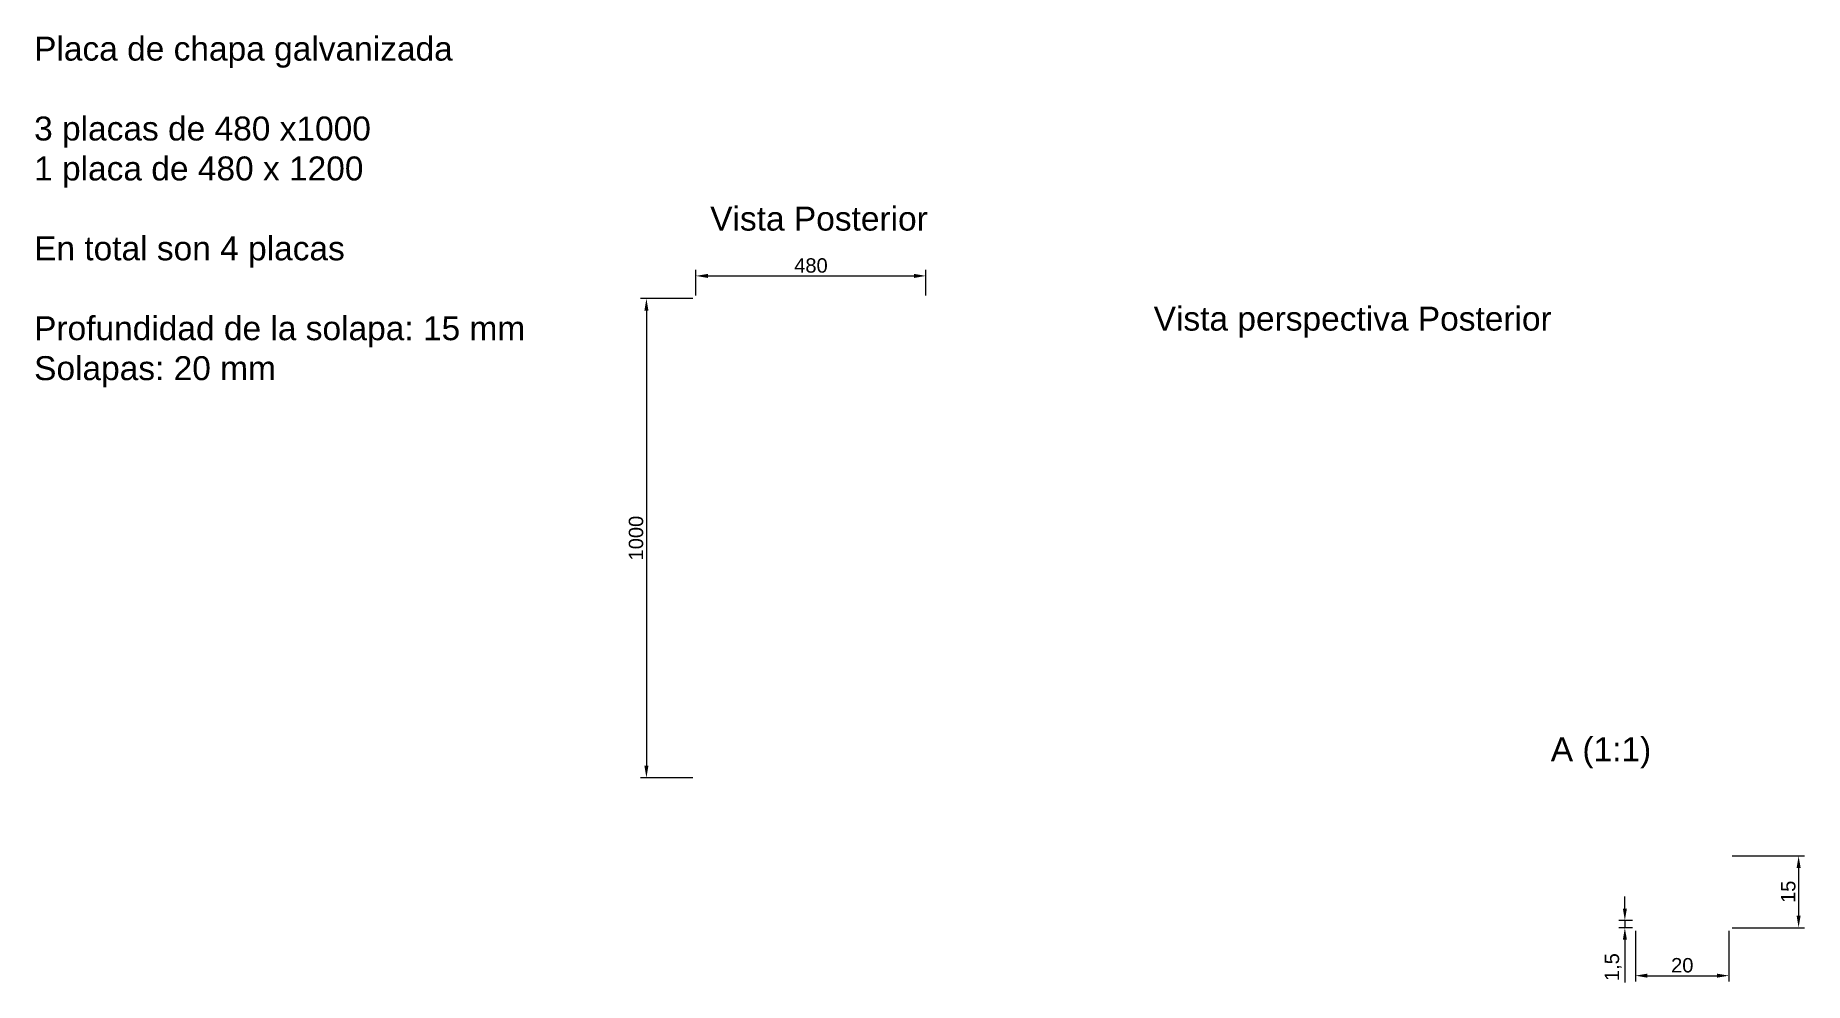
# Paper-space layout 'Layout1' of a CAD drawing. Header units: millimetres. Extents: x 19 to 388, y 73 to 270.
import ezdxf

# ---------------------------------------------------------------- set-up
doc = ezdxf.new("R2010")
doc.units = ezdxf.units.MM
doc.layers.add('MD_Annotation', color=7, linetype='Continuous', lineweight=25)
doc.styles.get("Standard").update_dxf_attribs({"font": 'arial.ttf'})
doc.dimstyles.new('ISO-25', dxfattribs={"dimtxt": 2.5, "dimasz": 2.5, "dimexe": 1.25, "dimexo": 0.625, "dimtad": 1, "dimtxsty": 'Standard', "dimcen": 2.5, "dimadec": 0, "dimazin": 0, "dimtfac": 1, "dimtmove": 0, "dimatfit": 3, "dimfxl": 1, "dimarcsym": 0})

# ---------------------------------------------------------------- blocks, each defined once
blk = doc.blocks.new('*D12')
at = {"color": 0, "lineweight": -2, "transparency": 16777216}
for p, q in [((156.41, 215.98), (156.41, 221.33)), ((158.91, 220.08), (201.91, 220.08)), ((204.41, 215.98), (204.41, 221.33))]:
    blk.add_line(p, q, dxfattribs=at)
at = {"color": 0, "transparency": 16777216}
for points in [[(158.91, 220.5), (158.91, 219.66), (156.41, 220.08)], [(201.91, 220.5), (201.91, 219.66), (204.41, 220.08)]]:
    blk.add_solid(points, dxfattribs=at)
at = {"layer": 'Defpoints', "color": 0, "transparency": 16777216}
for p in [(204.41, 220.08), (156.41, 215.36), (204.41, 215.36)]:
    blk.add_point(p, dxfattribs=at)
at = {"color": 0, "transparency": 16777216, "insert": (180.41, 222.24), "char_height": 3, "attachment_point": 5}
blk.add_mtext('480', dxfattribs=at)
blk = doc.blocks.new('*D13')
at = {"color": 0, "lineweight": -2, "transparency": 16777216}
for p, q in [((155.79, 215.36), (144.82, 215.36)), ((146.07, 212.86), (146.07, 117.86)), ((155.79, 115.36), (144.82, 115.36))]:
    blk.add_line(p, q, dxfattribs=at)
at = {"color": 0, "transparency": 16777216}
for points in [[(145.65, 212.86), (146.49, 212.86), (146.07, 215.36)], [(145.65, 117.86), (146.49, 117.86), (146.07, 115.36)]]:
    blk.add_solid(points, dxfattribs=at)
at = {"layer": 'Defpoints', "color": 0, "transparency": 16777216}
for p in [(156.41, 215.36), (146.07, 115.36), (156.41, 115.36)]:
    blk.add_point(p, dxfattribs=at)
at = {"color": 0, "transparency": 16777216, "insert": (143.91, 165.36), "char_height": 3, "attachment_point": 5, "rotation": 90}
blk.add_mtext('1000', dxfattribs=at)
blk = doc.blocks.new('*D14')
at = {"color": 0, "lineweight": -2, "transparency": 16777216}
for p, q in [((372.63, 99.05), (387.78, 99.05)), ((386.53, 96.55), (386.53, 86.55)), ((372.63, 84.05), (387.78, 84.05))]:
    blk.add_line(p, q, dxfattribs=at)
at = {"color": 0, "transparency": 16777216}
for points in [[(386.12, 96.55), (386.95, 96.55), (386.53, 99.05)], [(386.12, 86.55), (386.95, 86.55), (386.53, 84.05)]]:
    blk.add_solid(points, dxfattribs=at)
at = {"layer": 'Defpoints', "color": 0, "transparency": 16777216}
for p in [(372, 99.05), (372, 84.05), (386.53, 84.05)]:
    blk.add_point(p, dxfattribs=at)
at = {"color": 0, "transparency": 16777216, "insert": (384.38, 91.55), "char_height": 3, "attachment_point": 5, "rotation": 90}
blk.add_mtext('15', dxfattribs=at)
blk = doc.blocks.new('*D15')
at = {"color": 0, "lineweight": -2, "transparency": 16777216}
for p, q in [((350.27, 88.05), (350.27, 90.55)), ((351.87, 85.55), (349.02, 85.55)), ((350.27, 85.55), (350.27, 84.05)), ((351.87, 84.05), (349.02, 84.05)), ((350.27, 81.55), (350.27, 72.6))]:
    blk.add_line(p, q, dxfattribs=at)
at = {"color": 0, "transparency": 16777216}
for points in [[(349.85, 88.05), (350.69, 88.05), (350.27, 85.55)], [(349.85, 81.55), (350.69, 81.55), (350.27, 84.05)]]:
    blk.add_solid(points, dxfattribs=at)
at = {"layer": 'Defpoints', "color": 0, "transparency": 16777216}
for p in [(352.49, 85.55), (350.27, 84.05), (352.49, 84.05)]:
    blk.add_point(p, dxfattribs=at)
at = {"color": 0, "transparency": 16777216, "insert": (347.84, 75.83), "char_height": 3, "attachment_point": 5, "rotation": 90}
blk.add_mtext('1,5', dxfattribs=at)
blk = doc.blocks.new('*D16')
at = {"color": 0, "lineweight": -2, "transparency": 16777216}
for p, q in [((352.49, 83.43), (352.49, 72.8)), ((372, 83.43), (372, 72.8)), ((354.99, 74.05), (369.5, 74.05))]:
    blk.add_line(p, q, dxfattribs=at)
at = {"color": 0, "transparency": 16777216}
for points in [[(354.99, 74.47), (354.99, 73.63), (352.49, 74.05)], [(369.5, 74.47), (369.5, 73.63), (372, 74.05)]]:
    blk.add_solid(points, dxfattribs=at)
at = {"layer": 'Defpoints', "color": 0, "transparency": 16777216}
for p in [(352.49, 84.05), (372, 84.05), (372, 74.05)]:
    blk.add_point(p, dxfattribs=at)
at = {"color": 0, "transparency": 16777216, "insert": (362.25, 76.21), "char_height": 3, "attachment_point": 5}
blk.add_mtext('20', dxfattribs=at)

psp = doc.layouts.get("Layout1")

# ---------------------------------------------------------------- texts
at = {"char_height": 5, "attachment_point": 1}
for s, width, insert in [('Placa de chapa galvanizada\\P\\P3 placas de 480 x1000\\P1 placa de 480 x 1200\\P\\PEn total son 4 placas\\P\\PProfundidad de la solapa: 15 mm\\PSolapas: 20 mm', 138.191005, (18.2831, 270.0088)), ('Vista Posterior', 93.019723, (159.3823, 234.5383)), ('Vista perspectiva Posterior', 93.019723, (251.9341, 213.668))]:
    psp.add_mtext_dynamic_manual_height_columns(s, width=width, gutter_width=12.5, heights=[0], dxfattribs=dict(at, insert=insert))
at = {"layer": 'MD_Annotation', "insert": (345.2903, 117.3027), "char_height": 5, "width": 23.219645, "attachment_point": 8}
psp.add_mtext('A (1:1)', dxfattribs=at)

# ---------------------------------------------------------------- dimensions: what is measured, and where the dimension line sits
dim = psp.add_linear_dim(base=(204.4147, 220.0784), p1=(156.4147, 215.3572), p2=(204.4147, 215.3572), dimstyle='ISO-25', override={"dimtxt": 3, "dimlfac": -10})
dim.commit()
dim.dimension.update_dxf_attribs({"geometry": '*D12', "text_midpoint": (180.4147, 222.2351)})
for base, p1, p2, override, picture, middle in [((146.069, 115.3572), (156.4147, 215.3572), (156.4147, 115.3572), {"dimtxt": 3, "dimlfac": -10}, '*D13', (143.9123, 165.3572)), ((386.5334, 84.0527), (372.0014, 99.0527), (372.0014, 84.0527), {"dimtxt": 3, "dimlfac": -1}, '*D14', (384.3766, 91.5527)), ((350.2699, 84.0527), (352.495, 85.5527), (352.495, 84.0527), {"dimtxt": 3, "dimlfac": -1}, '*D15', (347.842, 75.8267))]:
    dim = psp.add_linear_dim(base=base, p1=p1, p2=p2, angle=90, dimstyle='ISO-25', override=override)
    dim.commit()
    dim.dimension.update_dxf_attribs({"geometry": picture, "text_midpoint": middle})
dim = psp.add_linear_dim(base=(372.0014, 74.0512), p1=(352.495, 84.0527), p2=(372.0014, 84.0527), text='20', dimstyle='ISO-25', override={"dimtxt": 3, "dimlfac": -1})
dim.commit()
dim.dimension.update_dxf_attribs({"geometry": '*D16', "text_midpoint": (362.2482, 76.2079)})

doc.saveas('drawing.dxf')
